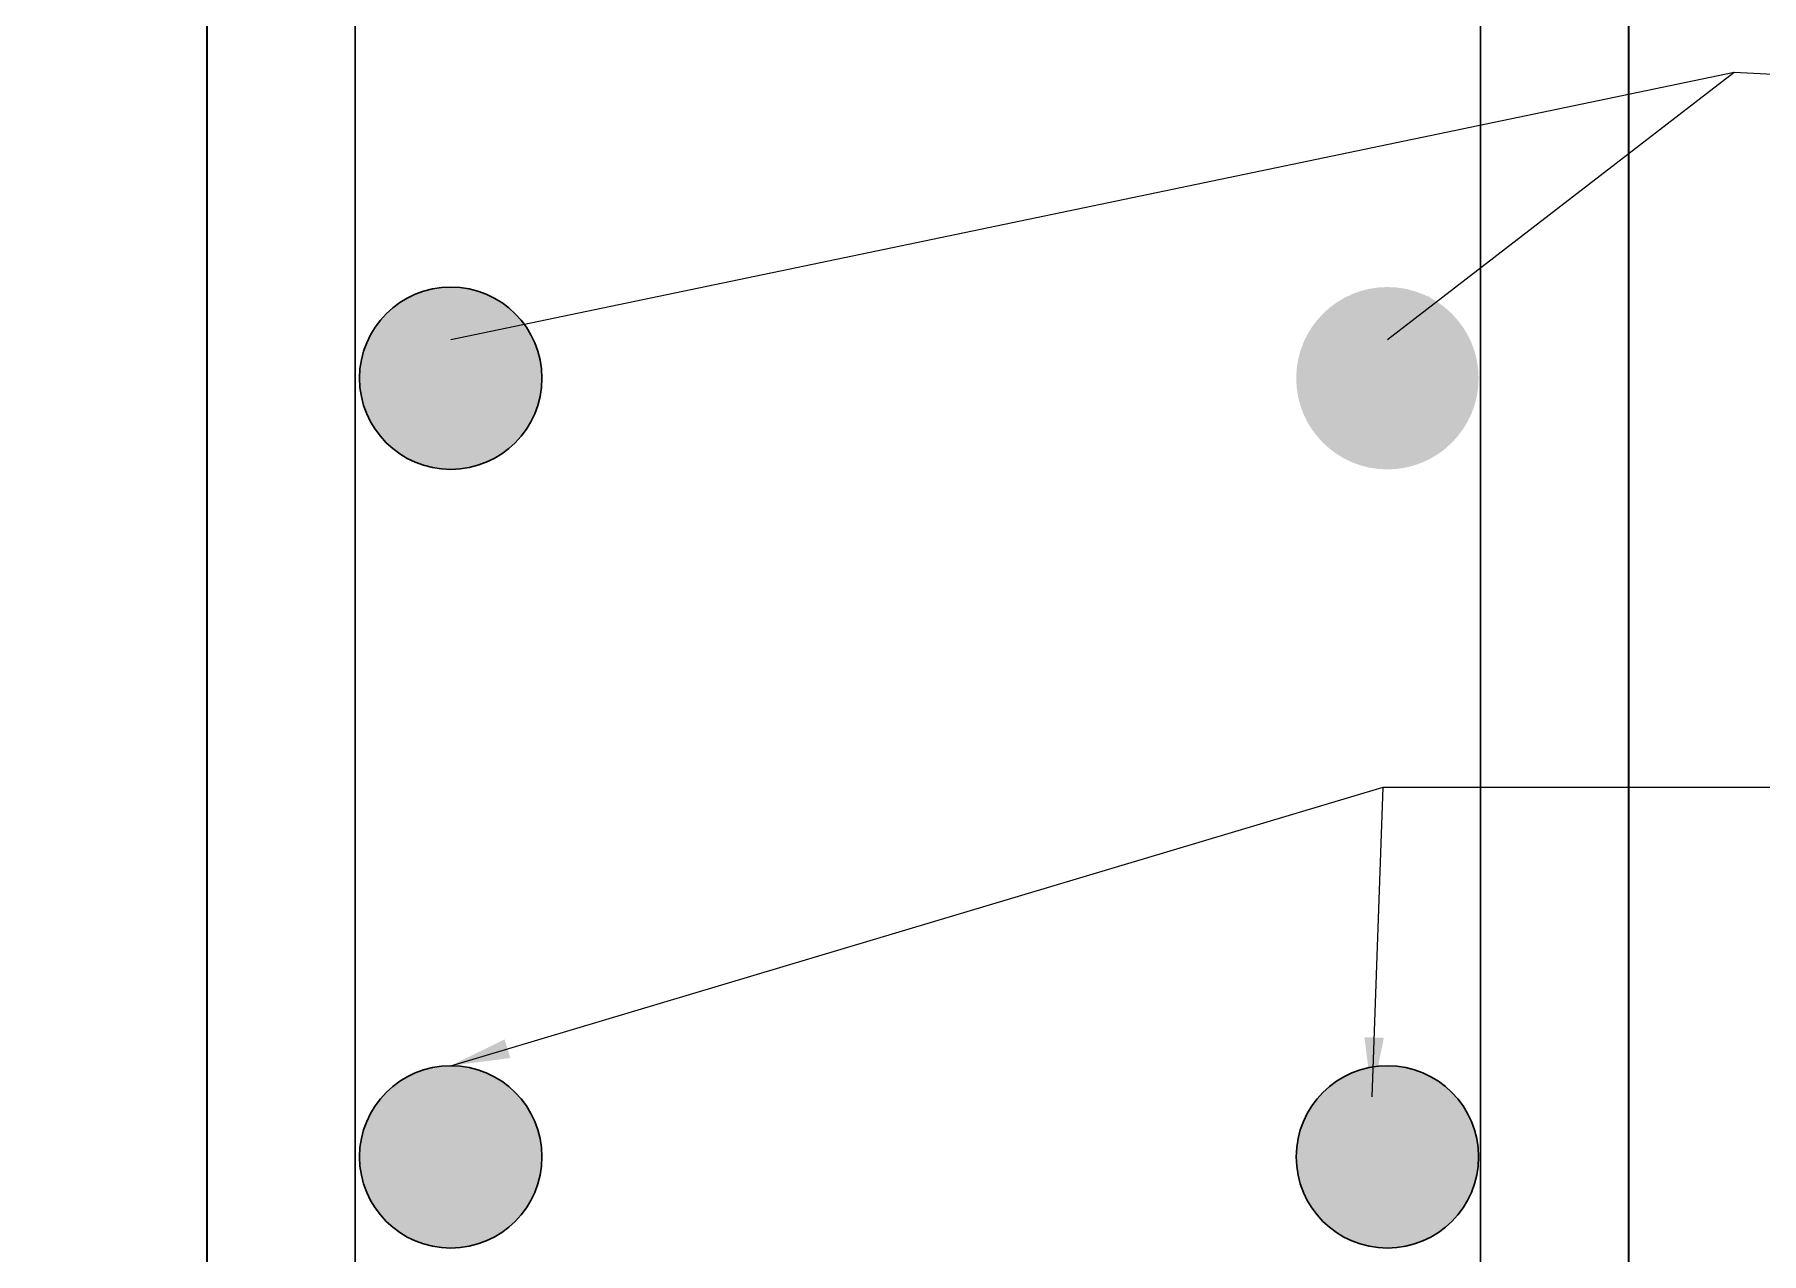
# Model space of a CAD drawing. Header units: inches. Extents: x -12071822 to 12321209, y -1222525 to 1319227.
# Drawn here: x 125102 to 125160.3, y 48634 to 48675.2 of the extents above; entities that cross this region are included whole.
import ezdxf

# ---------------------------------------------------------------- set-up
doc = ezdxf.new("R2010")
doc.units = ezdxf.units.IN
doc.header["$MEASUREMENT"] = 0
for name, color, linetype, lineweight in [('DIM', 6, 'Continuous', 9), ('OUTLINE', 1, 'Continuous', 25), ('REN', 242, 'Continuous', 30), ('TEXT', 255, 'Continuous', 35), ('WALL', 1, 'Continuous', 30), ('Windows', 151, 'Continuous', 15)]:
    doc.layers.add(name, color=color, linetype=linetype, lineweight=lineweight)
doc.styles.get("Standard").update_dxf_attribs({"font": 'arial.ttf'})
doc.dimstyles.get("Standard").update_dxf_attribs({"dimtxt": 6, "dimasz": 4, "dimexe": 0, "dimexo": 6, "dimgap": 3, "dimtad": 1, "dimdec": 0, "dimzin": 0, "dimdsep": 46, "dimlunit": 4, "dimtxsty": 'Standard', "dimblk": 'ARCHTICK', "dimcen": 0.09, "dimdle": 3, "dimclrd": 256, "dimadec": 0, "dimazin": 0, "dimtfac": 1, "dimtdec": 0, "dimtofl": 0, "dimtmove": 0, "dimatfit": 3, "dimfxl": 1, "dimfxlon": 1, "dimtolj": 1, "dimtzin": 0, "dimlwd": -1, "dimarcsym": 0})

# ---------------------------------------------------------------- blocks, each defined once
blk = doc.blocks.new('_ArchTick')
at = {"color": 0, "linetype": 'ByBlock', "const_width": 0.15}
blk.add_lwpolyline([(-0.5, -0.5), (0.5, 0.5)], dxfattribs=at)
blk = doc.blocks.new('JGKJFKFNF')
at = {"layer": 'OUTLINE'}
h = blk.add_hatch(color=256, dxfattribs=at)
h.dxf.hatch_style = 1
h.paths.add_polyline_path([(137076.452, -31645.259, 1), (137082.612, -31645.259, 1)])
h = blk.add_hatch(color=256, dxfattribs=at)
h.dxf.hatch_style = 1
h.paths.add_polyline_path([(137108.089, -31645.247, 1), (137114.249, -31645.247, 1)])
h = blk.add_hatch(color=256, dxfattribs=at)
h.dxf.hatch_style = 1
h.paths.add_polyline_path([(137076.452, -31671.557, 1), (137082.612, -31671.557, 1)])
h = blk.add_hatch(color=256, dxfattribs=at)
h.dxf.hatch_style = 1
h.paths.add_polyline_path([(137108.089, -31671.546, 1), (137114.249, -31671.546, 1)])
at = {"layer": 'REN', "lineweight": 30, "ltscale": 0.75}
for p, q in [((137076.31, -31684.388), (137076.31, -31596.32)), ((137114.31, -31596.32), (137114.31, -31684.388))]:
    blk.add_line(p, q, dxfattribs=at)
at = {"layer": 'TEXT'}
blk.add_lwpolyline([(137071.31, -31591.32), (137119.31, -31591.32), (137119.31, -31689.388), (137071.31, -31689.388)], close=True, dxfattribs=at)
at = {"layer": 'WALL', "lineweight": -2}
for centre in [(137079.532, -31645.247), (137079.532, -31671.546), (137111.169, -31671.546)]:
    blk.add_circle(centre, 3.08, dxfattribs=at)
at = {"layer": 'DIM'}
for points in [[(137079.532, -31643.938), (137122.877, -31634.911), (137156.323, -31636.69)], [(137111.169, -31643.938), (137122.877, -31634.911)], [(137079.532, -31668.466), (137111.02, -31659.056), (137156.85, -31659.056)], [(137110.649, -31669.513), (137111.02, -31659.056)]]:
    blk.add_leader(points, dimstyle='Standard', override={"dimasz": 2, "dimgap": 2}, dxfattribs=at)

msp = doc.modelspace()

# ---------------------------------------------------------------- linework, layer by layer
at = {"layer": 'Windows'}
msp.add_circle((127888.681, 49173.512), 6257.086, dxfattribs=at)

# ---------------------------------------------------------------- block references
at = {"layer": 'WALL'}
msp.add_blockref('JGKJFKFNF', (-11963.512, 80308.853), dxfattribs=at)

doc.saveas('drawing.dxf')
